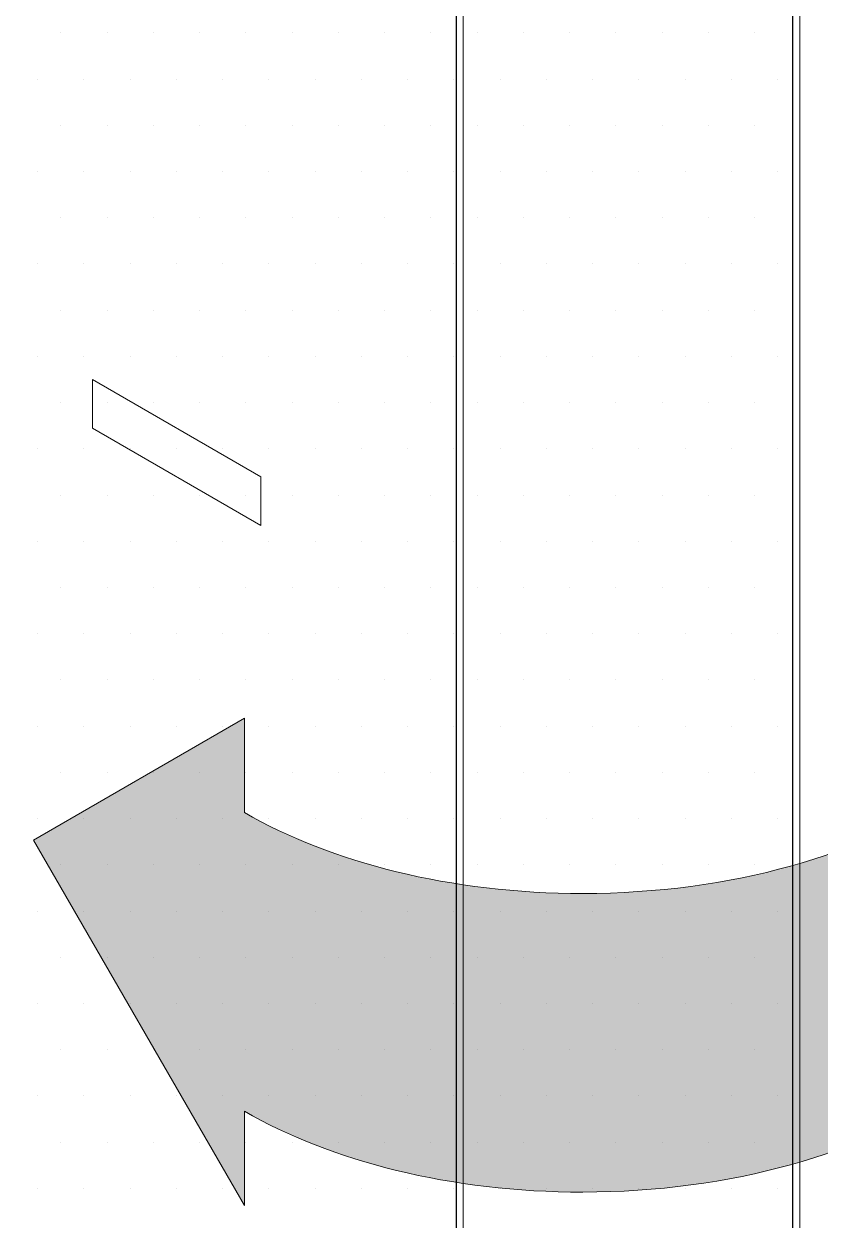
# Model space of a CAD drawing. Header units: inches. Extents: x -20.7 to 76.3, y -55.2 to 19.1.
# Drawn here: x -12.8754 to -12.5525, y -2.6036 to -2.1182 of the extents above; entities that cross this region are included whole.
import ezdxf

# ---------------------------------------------------------------- set-up
doc = ezdxf.new("R2010")
doc.units = ezdxf.units.IN
doc.header["$MEASUREMENT"] = 0
for name, color, linetype, lineweight in [('.ATI-HATCH', 7, 'Continuous', 0), ('G-ANNO-TTLB', 7, 'Continuous', 0), ('LOGOS', 7, 'Continuous', 0), ('TYVEK', 7, 'Continuous', 0)]:
    doc.layers.add(name, color=color, linetype=linetype, lineweight=lineweight)

# ---------------------------------------------------------------- blocks, each defined once
blk = doc.blocks.new('Block_570')
at = {"layer": 'LOGOS', "true_color": 0x231f20, "transparency": 33554687}
h = blk.add_hatch(color=250, dxfattribs=at)
h.dxf.hatch_style = 2
edge = h.paths.add_edge_path()
edge.add_spline(control_points=[(-12.78595, -2.5594), (-12.75083, -2.57969), (-12.70233, -2.59223), (-12.64875, -2.59223), (-12.58837, -2.59223), (-12.53444, -2.57629), (-12.49882, -2.55133), (-12.49882, -2.55133), (-12.49882, -2.43015), (-12.49882, -2.43015), (-12.53444, -2.45511), (-12.58837, -2.47106), (-12.64875, -2.47106), (-12.70233, -2.47106), (-12.75083, -2.45851), (-12.78595, -2.43823), (-12.78595, -2.43823), (-12.78595, -2.39998), (-12.78595, -2.39998), (-12.78595, -2.39998), (-12.87155, -2.44938), (-12.87155, -2.44938), (-12.87155, -2.44938), (-12.78595, -2.59767), (-12.78595, -2.59767), (-12.78595, -2.59767), (-12.78595, -2.5594), (-12.78595, -2.5594)], knot_values=[0, 0, 0, 0, 1, 1, 1, 2, 2, 2, 3, 3, 3, 4, 4, 4, 5, 5, 5, 6, 6, 6, 7, 7, 7, 8, 8, 8, 9, 9, 9, 9], degree=3, periodic=0)
at = {"layer": 'LOGOS', "color": 250, "lineweight": 18, "true_color": 0x231f20}
blk.add_lwpolyline([(-12.84763, -2.26257), (-12.77933, -2.30199), (-12.77935, -2.32172), (-12.84763, -2.28224)], close=True, dxfattribs=at)
at = {"layer": 'LOGOS'}
blk.add_open_spline([(-12.78595, -2.5594), (-12.75083, -2.57969), (-12.70233, -2.59223), (-12.64875, -2.59223), (-12.58837, -2.59223), (-12.53444, -2.57629), (-12.49882, -2.55133), (-12.49882, -2.55133), (-12.49882, -2.43015), (-12.49882, -2.43015), (-12.53444, -2.45511), (-12.58837, -2.47106), (-12.64875, -2.47106), (-12.70233, -2.47106), (-12.75083, -2.45851), (-12.78595, -2.43823), (-12.78595, -2.43823), (-12.78595, -2.39998), (-12.78595, -2.39998), (-12.78595, -2.39998), (-12.87155, -2.44938), (-12.87155, -2.44938), (-12.87155, -2.44938), (-12.78595, -2.59767), (-12.78595, -2.59767), (-12.78595, -2.59767), (-12.78595, -2.5594), (-12.78595, -2.5594)], degree=3, knots=[0, 0, 0, 0, 1, 1, 1, 2, 2, 2, 3, 3, 3, 4, 4, 4, 5, 5, 5, 6, 6, 6, 7, 7, 7, 8, 8, 8, 9, 9, 9, 9], dxfattribs=at)
blk = doc.blocks.new('Block_674')
at = {"layer": '.ATI-HATCH'}
for points in [[(-12.69719, -1.46066), (-12.69719, -1.46066), (-12.94467, -1.31068), (-12.94467, -1.31068), (-12.94467, -1.31068), (-12.94467, -3.61797), (-12.94467, -3.61797), (-12.94467, -3.61797), (-12.69719, -3.76796), (-12.69719, -3.76796), (-12.69719, -3.76796), (-12.69719, -1.46066), (-12.69719, -1.46066)], [(-12.69719, -3.76796), (-12.69719, -3.76796), (-12.56069, -3.68994), (-12.56069, -3.68994), (-12.56069, -3.68994), (-12.56069, -1.54339), (-12.56069, -1.54339), (-12.56069, -1.54339), (-12.69719, -1.46066), (-12.69719, -1.46066), (-12.69719, -1.46066), (-12.69719, -3.76796), (-12.69719, -3.76796)]]:
    blk.add_open_spline(points, degree=3, knots=[0, 0, 0, 0, 1, 1, 1, 2, 2, 2, 3, 3, 3, 4, 4, 4, 4], dxfattribs=at)
at = {"layer": '.ATI-HATCH', "color": 8, "lineweight": 0, "true_color": 0x808080}
for points in [[(-12.86043, -2.12185), (-12.86043, -2.12185), (-12.86043, -2.12185), (-12.86043, -2.12185)], [(-12.84167, -2.12185), (-12.84167, -2.12185), (-12.84167, -2.12185), (-12.84167, -2.12185)], [(-12.82292, -2.12185), (-12.82292, -2.12185), (-12.82292, -2.12185), (-12.82292, -2.12185)], [(-12.80416, -2.12185), (-12.80416, -2.12185), (-12.80416, -2.12185), (-12.80416, -2.12185)], [(-12.78541, -2.12185), (-12.78541, -2.12185), (-12.78541, -2.12185), (-12.78541, -2.12185)], [(-12.76665, -2.12185), (-12.76665, -2.12185), (-12.76665, -2.12185), (-12.76665, -2.12185)], [(-12.74789, -2.12185), (-12.74789, -2.12185), (-12.74789, -2.12185), (-12.74789, -2.12185)], [(-12.72914, -2.12185), (-12.72914, -2.12185), (-12.72914, -2.12185), (-12.72914, -2.12185)], [(-12.71038, -2.12185), (-12.71038, -2.12185), (-12.71038, -2.12185), (-12.71038, -2.12185)], [(-12.69163, -2.12185), (-12.69163, -2.12185), (-12.69163, -2.12185), (-12.69163, -2.12185)], [(-12.67287, -2.12185), (-12.67287, -2.12185), (-12.67287, -2.12185), (-12.67287, -2.12185)], [(-12.65412, -2.12185), (-12.65412, -2.12185), (-12.65412, -2.12185), (-12.65412, -2.12185)], [(-12.63536, -2.12185), (-12.63536, -2.12185), (-12.63536, -2.12185), (-12.63536, -2.12185)], [(-12.6166, -2.12185), (-12.6166, -2.12185), (-12.6166, -2.12185), (-12.6166, -2.12185)], [(-12.59785, -2.12185), (-12.59785, -2.12185), (-12.59785, -2.12185), (-12.59785, -2.12185)], [(-12.57909, -2.12185), (-12.57909, -2.12185), (-12.57909, -2.12185), (-12.57909, -2.12185)], [(-12.86981, -2.14061), (-12.86981, -2.14061), (-12.86981, -2.14061), (-12.86981, -2.14061)], [(-12.85105, -2.14061), (-12.85105, -2.14061), (-12.85105, -2.14061), (-12.85105, -2.14061)], [(-12.83229, -2.14061), (-12.83229, -2.14061), (-12.83229, -2.14061), (-12.83229, -2.14061)], [(-12.81354, -2.14061), (-12.81354, -2.14061), (-12.81354, -2.14061), (-12.81354, -2.14061)], [(-12.79478, -2.14061), (-12.79478, -2.14061), (-12.79478, -2.14061), (-12.79478, -2.14061)], [(-12.77603, -2.14061), (-12.77603, -2.14061), (-12.77603, -2.14061), (-12.77603, -2.14061)], [(-12.75727, -2.14061), (-12.75727, -2.14061), (-12.75727, -2.14061), (-12.75727, -2.14061)], [(-12.73852, -2.14061), (-12.73852, -2.14061), (-12.73852, -2.14061), (-12.73852, -2.14061)], [(-12.71976, -2.14061), (-12.71976, -2.14061), (-12.71976, -2.14061), (-12.71976, -2.14061)], [(-12.70101, -2.14061), (-12.70101, -2.14061), (-12.70101, -2.14061), (-12.70101, -2.14061)], [(-12.68225, -2.14061), (-12.68225, -2.14061), (-12.68225, -2.14061), (-12.68225, -2.14061)], [(-12.66349, -2.14061), (-12.66349, -2.14061), (-12.66349, -2.14061), (-12.66349, -2.14061)], [(-12.64474, -2.14061), (-12.64474, -2.14061), (-12.64474, -2.14061), (-12.64474, -2.14061)], [(-12.62598, -2.14061), (-12.62598, -2.14061), (-12.62598, -2.14061), (-12.62598, -2.14061)], [(-12.60723, -2.14061), (-12.60723, -2.14061), (-12.60723, -2.14061), (-12.60723, -2.14061)], [(-12.58847, -2.14061), (-12.58847, -2.14061), (-12.58847, -2.14061), (-12.58847, -2.14061)], [(-12.56972, -2.14061), (-12.56972, -2.14061), (-12.56972, -2.14061), (-12.56972, -2.14061)], [(-12.86043, -2.15936), (-12.86043, -2.15936), (-12.86043, -2.15936), (-12.86043, -2.15936)], [(-12.84167, -2.15936), (-12.84167, -2.15936), (-12.84167, -2.15936), (-12.84167, -2.15936)], [(-12.82292, -2.15936), (-12.82292, -2.15936), (-12.82292, -2.15936), (-12.82292, -2.15936)], [(-12.80416, -2.15936), (-12.80416, -2.15936), (-12.80416, -2.15936), (-12.80416, -2.15936)], [(-12.78541, -2.15936), (-12.78541, -2.15936), (-12.78541, -2.15936), (-12.78541, -2.15936)], [(-12.76665, -2.15936), (-12.76665, -2.15936), (-12.76665, -2.15936), (-12.76665, -2.15936)], [(-12.74789, -2.15936), (-12.74789, -2.15936), (-12.74789, -2.15936), (-12.74789, -2.15936)], [(-12.72914, -2.15936), (-12.72914, -2.15936), (-12.72914, -2.15936), (-12.72914, -2.15936)], [(-12.71038, -2.15936), (-12.71038, -2.15936), (-12.71038, -2.15936), (-12.71038, -2.15936)], [(-12.69163, -2.15936), (-12.69163, -2.15936), (-12.69163, -2.15936), (-12.69163, -2.15936)], [(-12.67287, -2.15936), (-12.67287, -2.15936), (-12.67287, -2.15936), (-12.67287, -2.15936)], [(-12.65412, -2.15936), (-12.65412, -2.15936), (-12.65412, -2.15936), (-12.65412, -2.15936)], [(-12.63536, -2.15936), (-12.63536, -2.15936), (-12.63536, -2.15936), (-12.63536, -2.15936)], [(-12.6166, -2.15936), (-12.6166, -2.15936), (-12.6166, -2.15936), (-12.6166, -2.15936)], [(-12.59785, -2.15936), (-12.59785, -2.15936), (-12.59785, -2.15936), (-12.59785, -2.15936)], [(-12.57909, -2.15936), (-12.57909, -2.15936), (-12.57909, -2.15936), (-12.57909, -2.15936)], [(-12.86981, -2.17812), (-12.86981, -2.17812), (-12.86981, -2.17812), (-12.86981, -2.17812)], [(-12.85105, -2.17812), (-12.85105, -2.17812), (-12.85105, -2.17812), (-12.85105, -2.17812)], [(-12.83229, -2.17812), (-12.83229, -2.17812), (-12.83229, -2.17812), (-12.83229, -2.17812)], [(-12.81354, -2.17812), (-12.81354, -2.17812), (-12.81354, -2.17812), (-12.81354, -2.17812)], [(-12.79478, -2.17812), (-12.79478, -2.17812), (-12.79478, -2.17812), (-12.79478, -2.17812)], [(-12.77603, -2.17812), (-12.77603, -2.17812), (-12.77603, -2.17812), (-12.77603, -2.17812)], [(-12.75727, -2.17812), (-12.75727, -2.17812), (-12.75727, -2.17812), (-12.75727, -2.17812)], [(-12.73852, -2.17812), (-12.73852, -2.17812), (-12.73852, -2.17812), (-12.73852, -2.17812)], [(-12.71976, -2.17812), (-12.71976, -2.17812), (-12.71976, -2.17812), (-12.71976, -2.17812)], [(-12.70101, -2.17812), (-12.70101, -2.17812), (-12.70101, -2.17812), (-12.70101, -2.17812)], [(-12.68225, -2.17812), (-12.68225, -2.17812), (-12.68225, -2.17812), (-12.68225, -2.17812)], [(-12.66349, -2.17812), (-12.66349, -2.17812), (-12.66349, -2.17812), (-12.66349, -2.17812)], [(-12.64474, -2.17812), (-12.64474, -2.17812), (-12.64474, -2.17812), (-12.64474, -2.17812)], [(-12.62598, -2.17812), (-12.62598, -2.17812), (-12.62598, -2.17812), (-12.62598, -2.17812)], [(-12.60723, -2.17812), (-12.60723, -2.17812), (-12.60723, -2.17812), (-12.60723, -2.17812)], [(-12.58847, -2.17812), (-12.58847, -2.17812), (-12.58847, -2.17812), (-12.58847, -2.17812)], [(-12.56972, -2.17812), (-12.56972, -2.17812), (-12.56972, -2.17812), (-12.56972, -2.17812)], [(-12.86043, -2.19687), (-12.86043, -2.19687), (-12.86043, -2.19687), (-12.86043, -2.19687)], [(-12.84167, -2.19687), (-12.84167, -2.19687), (-12.84167, -2.19687), (-12.84167, -2.19687)], [(-12.82292, -2.19687), (-12.82292, -2.19687), (-12.82292, -2.19687), (-12.82292, -2.19687)], [(-12.80416, -2.19687), (-12.80416, -2.19687), (-12.80416, -2.19687), (-12.80416, -2.19687)], [(-12.78541, -2.19687), (-12.78541, -2.19687), (-12.78541, -2.19687), (-12.78541, -2.19687)], [(-12.76665, -2.19687), (-12.76665, -2.19687), (-12.76665, -2.19687), (-12.76665, -2.19687)], [(-12.74789, -2.19687), (-12.74789, -2.19687), (-12.74789, -2.19687), (-12.74789, -2.19687)], [(-12.72914, -2.19687), (-12.72914, -2.19687), (-12.72914, -2.19687), (-12.72914, -2.19687)], [(-12.71038, -2.19687), (-12.71038, -2.19687), (-12.71038, -2.19687), (-12.71038, -2.19687)], [(-12.69163, -2.19687), (-12.69163, -2.19687), (-12.69163, -2.19687), (-12.69163, -2.19687)], [(-12.67287, -2.19687), (-12.67287, -2.19687), (-12.67287, -2.19687), (-12.67287, -2.19687)], [(-12.65412, -2.19687), (-12.65412, -2.19687), (-12.65412, -2.19687), (-12.65412, -2.19687)], [(-12.63536, -2.19687), (-12.63536, -2.19687), (-12.63536, -2.19687), (-12.63536, -2.19687)], [(-12.6166, -2.19687), (-12.6166, -2.19687), (-12.6166, -2.19687), (-12.6166, -2.19687)], [(-12.59785, -2.19687), (-12.59785, -2.19687), (-12.59785, -2.19687), (-12.59785, -2.19687)], [(-12.57909, -2.19687), (-12.57909, -2.19687), (-12.57909, -2.19687), (-12.57909, -2.19687)], [(-12.86981, -2.21563), (-12.86981, -2.21563), (-12.86981, -2.21563), (-12.86981, -2.21563)], [(-12.85105, -2.21563), (-12.85105, -2.21563), (-12.85105, -2.21563), (-12.85105, -2.21563)], [(-12.83229, -2.21563), (-12.83229, -2.21563), (-12.83229, -2.21563), (-12.83229, -2.21563)], [(-12.81354, -2.21563), (-12.81354, -2.21563), (-12.81354, -2.21563), (-12.81354, -2.21563)], [(-12.79478, -2.21563), (-12.79478, -2.21563), (-12.79478, -2.21563), (-12.79478, -2.21563)], [(-12.77603, -2.21563), (-12.77603, -2.21563), (-12.77603, -2.21563), (-12.77603, -2.21563)], [(-12.75727, -2.21563), (-12.75727, -2.21563), (-12.75727, -2.21563), (-12.75727, -2.21563)], [(-12.73852, -2.21563), (-12.73852, -2.21563), (-12.73852, -2.21563), (-12.73852, -2.21563)], [(-12.71976, -2.21563), (-12.71976, -2.21563), (-12.71976, -2.21563), (-12.71976, -2.21563)], [(-12.70101, -2.21563), (-12.70101, -2.21563), (-12.70101, -2.21563), (-12.70101, -2.21563)], [(-12.68225, -2.21563), (-12.68225, -2.21563), (-12.68225, -2.21563), (-12.68225, -2.21563)], [(-12.66349, -2.21563), (-12.66349, -2.21563), (-12.66349, -2.21563), (-12.66349, -2.21563)], [(-12.64474, -2.21563), (-12.64474, -2.21563), (-12.64474, -2.21563), (-12.64474, -2.21563)], [(-12.62598, -2.21563), (-12.62598, -2.21563), (-12.62598, -2.21563), (-12.62598, -2.21563)], [(-12.60723, -2.21563), (-12.60723, -2.21563), (-12.60723, -2.21563), (-12.60723, -2.21563)], [(-12.58847, -2.21563), (-12.58847, -2.21563), (-12.58847, -2.21563), (-12.58847, -2.21563)], [(-12.56972, -2.21563), (-12.56972, -2.21563), (-12.56972, -2.21563), (-12.56972, -2.21563)], [(-12.86043, -2.23438), (-12.86043, -2.23438), (-12.86043, -2.23438), (-12.86043, -2.23438)], [(-12.84167, -2.23438), (-12.84167, -2.23438), (-12.84167, -2.23438), (-12.84167, -2.23438)], [(-12.82292, -2.23438), (-12.82292, -2.23438), (-12.82292, -2.23438), (-12.82292, -2.23438)], [(-12.80416, -2.23438), (-12.80416, -2.23438), (-12.80416, -2.23438), (-12.80416, -2.23438)], [(-12.78541, -2.23438), (-12.78541, -2.23438), (-12.78541, -2.23438), (-12.78541, -2.23438)], [(-12.76665, -2.23438), (-12.76665, -2.23438), (-12.76665, -2.23438), (-12.76665, -2.23438)], [(-12.74789, -2.23438), (-12.74789, -2.23438), (-12.74789, -2.23438), (-12.74789, -2.23438)], [(-12.72914, -2.23438), (-12.72914, -2.23438), (-12.72914, -2.23438), (-12.72914, -2.23438)], [(-12.71038, -2.23438), (-12.71038, -2.23438), (-12.71038, -2.23438), (-12.71038, -2.23438)], [(-12.69163, -2.23438), (-12.69163, -2.23438), (-12.69163, -2.23438), (-12.69163, -2.23438)], [(-12.67287, -2.23438), (-12.67287, -2.23438), (-12.67287, -2.23438), (-12.67287, -2.23438)], [(-12.65412, -2.23438), (-12.65412, -2.23438), (-12.65412, -2.23438), (-12.65412, -2.23438)], [(-12.63536, -2.23438), (-12.63536, -2.23438), (-12.63536, -2.23438), (-12.63536, -2.23438)], [(-12.6166, -2.23438), (-12.6166, -2.23438), (-12.6166, -2.23438), (-12.6166, -2.23438)], [(-12.59785, -2.23438), (-12.59785, -2.23438), (-12.59785, -2.23438), (-12.59785, -2.23438)], [(-12.57909, -2.23438), (-12.57909, -2.23438), (-12.57909, -2.23438), (-12.57909, -2.23438)], [(-12.86981, -2.25314), (-12.86981, -2.25314), (-12.86981, -2.25314), (-12.86981, -2.25314)], [(-12.85105, -2.25314), (-12.85105, -2.25314), (-12.85105, -2.25314), (-12.85105, -2.25314)], [(-12.83229, -2.25314), (-12.83229, -2.25314), (-12.83229, -2.25314), (-12.83229, -2.25314)], [(-12.81354, -2.25314), (-12.81354, -2.25314), (-12.81354, -2.25314), (-12.81354, -2.25314)], [(-12.79478, -2.25314), (-12.79478, -2.25314), (-12.79478, -2.25314), (-12.79478, -2.25314)], [(-12.77603, -2.25314), (-12.77603, -2.25314), (-12.77603, -2.25314), (-12.77603, -2.25314)], [(-12.75727, -2.25314), (-12.75727, -2.25314), (-12.75727, -2.25314), (-12.75727, -2.25314)], [(-12.73852, -2.25314), (-12.73852, -2.25314), (-12.73852, -2.25314), (-12.73852, -2.25314)], [(-12.71976, -2.25314), (-12.71976, -2.25314), (-12.71976, -2.25314), (-12.71976, -2.25314)], [(-12.70101, -2.25314), (-12.70101, -2.25314), (-12.70101, -2.25314), (-12.70101, -2.25314)], [(-12.68225, -2.25314), (-12.68225, -2.25314), (-12.68225, -2.25314), (-12.68225, -2.25314)], [(-12.66349, -2.25314), (-12.66349, -2.25314), (-12.66349, -2.25314), (-12.66349, -2.25314)], [(-12.64474, -2.25314), (-12.64474, -2.25314), (-12.64474, -2.25314), (-12.64474, -2.25314)], [(-12.62598, -2.25314), (-12.62598, -2.25314), (-12.62598, -2.25314), (-12.62598, -2.25314)], [(-12.60723, -2.25314), (-12.60723, -2.25314), (-12.60723, -2.25314), (-12.60723, -2.25314)], [(-12.58847, -2.25314), (-12.58847, -2.25314), (-12.58847, -2.25314), (-12.58847, -2.25314)], [(-12.56972, -2.25314), (-12.56972, -2.25314), (-12.56972, -2.25314), (-12.56972, -2.25314)], [(-12.86043, -2.2719), (-12.86043, -2.2719), (-12.86043, -2.2719), (-12.86043, -2.2719)], [(-12.84167, -2.2719), (-12.84167, -2.2719), (-12.84167, -2.2719), (-12.84167, -2.2719)], [(-12.82292, -2.2719), (-12.82292, -2.2719), (-12.82292, -2.2719), (-12.82292, -2.2719)], [(-12.80416, -2.2719), (-12.80416, -2.2719), (-12.80416, -2.2719), (-12.80416, -2.2719)], [(-12.78541, -2.2719), (-12.78541, -2.2719), (-12.78541, -2.2719), (-12.78541, -2.2719)], [(-12.76665, -2.2719), (-12.76665, -2.2719), (-12.76665, -2.2719), (-12.76665, -2.2719)], [(-12.74789, -2.2719), (-12.74789, -2.2719), (-12.74789, -2.2719), (-12.74789, -2.2719)], [(-12.72914, -2.2719), (-12.72914, -2.2719), (-12.72914, -2.2719), (-12.72914, -2.2719)], [(-12.71038, -2.2719), (-12.71038, -2.2719), (-12.71038, -2.2719), (-12.71038, -2.2719)], [(-12.69163, -2.2719), (-12.69163, -2.2719), (-12.69163, -2.2719), (-12.69163, -2.2719)], [(-12.67287, -2.2719), (-12.67287, -2.2719), (-12.67287, -2.2719), (-12.67287, -2.2719)], [(-12.65412, -2.2719), (-12.65412, -2.2719), (-12.65412, -2.2719), (-12.65412, -2.2719)], [(-12.63536, -2.2719), (-12.63536, -2.2719), (-12.63536, -2.2719), (-12.63536, -2.2719)], [(-12.6166, -2.2719), (-12.6166, -2.2719), (-12.6166, -2.2719), (-12.6166, -2.2719)], [(-12.59785, -2.2719), (-12.59785, -2.2719), (-12.59785, -2.2719), (-12.59785, -2.2719)], [(-12.57909, -2.2719), (-12.57909, -2.2719), (-12.57909, -2.2719), (-12.57909, -2.2719)], [(-12.86981, -2.29065), (-12.86981, -2.29065), (-12.86981, -2.29065), (-12.86981, -2.29065)], [(-12.85105, -2.29065), (-12.85105, -2.29065), (-12.85105, -2.29065), (-12.85105, -2.29065)], [(-12.83229, -2.29065), (-12.83229, -2.29065), (-12.83229, -2.29065), (-12.83229, -2.29065)], [(-12.81354, -2.29065), (-12.81354, -2.29065), (-12.81354, -2.29065), (-12.81354, -2.29065)], [(-12.79478, -2.29065), (-12.79478, -2.29065), (-12.79478, -2.29065), (-12.79478, -2.29065)], [(-12.77603, -2.29065), (-12.77603, -2.29065), (-12.77603, -2.29065), (-12.77603, -2.29065)], [(-12.75727, -2.29065), (-12.75727, -2.29065), (-12.75727, -2.29065), (-12.75727, -2.29065)], [(-12.73852, -2.29065), (-12.73852, -2.29065), (-12.73852, -2.29065), (-12.73852, -2.29065)], [(-12.71976, -2.29065), (-12.71976, -2.29065), (-12.71976, -2.29065), (-12.71976, -2.29065)], [(-12.70101, -2.29065), (-12.70101, -2.29065), (-12.70101, -2.29065), (-12.70101, -2.29065)], [(-12.68225, -2.29065), (-12.68225, -2.29065), (-12.68225, -2.29065), (-12.68225, -2.29065)], [(-12.66349, -2.29065), (-12.66349, -2.29065), (-12.66349, -2.29065), (-12.66349, -2.29065)], [(-12.64474, -2.29065), (-12.64474, -2.29065), (-12.64474, -2.29065), (-12.64474, -2.29065)], [(-12.62598, -2.29065), (-12.62598, -2.29065), (-12.62598, -2.29065), (-12.62598, -2.29065)], [(-12.60723, -2.29065), (-12.60723, -2.29065), (-12.60723, -2.29065), (-12.60723, -2.29065)], [(-12.58847, -2.29065), (-12.58847, -2.29065), (-12.58847, -2.29065), (-12.58847, -2.29065)], [(-12.56972, -2.29065), (-12.56972, -2.29065), (-12.56972, -2.29065), (-12.56972, -2.29065)], [(-12.86043, -2.30941), (-12.86043, -2.30941), (-12.86043, -2.30941), (-12.86043, -2.30941)], [(-12.84167, -2.30941), (-12.84167, -2.30941), (-12.84167, -2.30941), (-12.84167, -2.30941)], [(-12.82292, -2.30941), (-12.82292, -2.30941), (-12.82292, -2.30941), (-12.82292, -2.30941)], [(-12.80416, -2.30941), (-12.80416, -2.30941), (-12.80416, -2.30941), (-12.80416, -2.30941)], [(-12.78541, -2.30941), (-12.78541, -2.30941), (-12.78541, -2.30941), (-12.78541, -2.30941)], [(-12.76665, -2.30941), (-12.76665, -2.30941), (-12.76665, -2.30941), (-12.76665, -2.30941)], [(-12.74789, -2.30941), (-12.74789, -2.30941), (-12.74789, -2.30941), (-12.74789, -2.30941)], [(-12.72914, -2.30941), (-12.72914, -2.30941), (-12.72914, -2.30941), (-12.72914, -2.30941)], [(-12.71038, -2.30941), (-12.71038, -2.30941), (-12.71038, -2.30941), (-12.71038, -2.30941)], [(-12.69163, -2.30941), (-12.69163, -2.30941), (-12.69163, -2.30941), (-12.69163, -2.30941)], [(-12.67287, -2.30941), (-12.67287, -2.30941), (-12.67287, -2.30941), (-12.67287, -2.30941)], [(-12.65412, -2.30941), (-12.65412, -2.30941), (-12.65412, -2.30941), (-12.65412, -2.30941)], [(-12.63536, -2.30941), (-12.63536, -2.30941), (-12.63536, -2.30941), (-12.63536, -2.30941)], [(-12.6166, -2.30941), (-12.6166, -2.30941), (-12.6166, -2.30941), (-12.6166, -2.30941)], [(-12.59785, -2.30941), (-12.59785, -2.30941), (-12.59785, -2.30941), (-12.59785, -2.30941)], [(-12.57909, -2.30941), (-12.57909, -2.30941), (-12.57909, -2.30941), (-12.57909, -2.30941)], [(-12.86981, -2.32816), (-12.86981, -2.32816), (-12.86981, -2.32816), (-12.86981, -2.32816)], [(-12.85105, -2.32816), (-12.85105, -2.32816), (-12.85105, -2.32816), (-12.85105, -2.32816)], [(-12.83229, -2.32816), (-12.83229, -2.32816), (-12.83229, -2.32816), (-12.83229, -2.32816)], [(-12.81354, -2.32816), (-12.81354, -2.32816), (-12.81354, -2.32816), (-12.81354, -2.32816)], [(-12.79478, -2.32816), (-12.79478, -2.32816), (-12.79478, -2.32816), (-12.79478, -2.32816)], [(-12.77603, -2.32816), (-12.77603, -2.32816), (-12.77603, -2.32816), (-12.77603, -2.32816)], [(-12.75727, -2.32816), (-12.75727, -2.32816), (-12.75727, -2.32816), (-12.75727, -2.32816)], [(-12.73852, -2.32816), (-12.73852, -2.32816), (-12.73852, -2.32816), (-12.73852, -2.32816)], [(-12.71976, -2.32816), (-12.71976, -2.32816), (-12.71976, -2.32816), (-12.71976, -2.32816)], [(-12.70101, -2.32816), (-12.70101, -2.32816), (-12.70101, -2.32816), (-12.70101, -2.32816)], [(-12.68225, -2.32816), (-12.68225, -2.32816), (-12.68225, -2.32816), (-12.68225, -2.32816)], [(-12.66349, -2.32816), (-12.66349, -2.32816), (-12.66349, -2.32816), (-12.66349, -2.32816)], [(-12.64474, -2.32816), (-12.64474, -2.32816), (-12.64474, -2.32816), (-12.64474, -2.32816)], [(-12.62598, -2.32816), (-12.62598, -2.32816), (-12.62598, -2.32816), (-12.62598, -2.32816)], [(-12.60723, -2.32816), (-12.60723, -2.32816), (-12.60723, -2.32816), (-12.60723, -2.32816)], [(-12.58847, -2.32816), (-12.58847, -2.32816), (-12.58847, -2.32816), (-12.58847, -2.32816)], [(-12.56972, -2.32816), (-12.56972, -2.32816), (-12.56972, -2.32816), (-12.56972, -2.32816)], [(-12.86043, -2.34692), (-12.86043, -2.34692), (-12.86043, -2.34692), (-12.86043, -2.34692)], [(-12.84167, -2.34692), (-12.84167, -2.34692), (-12.84167, -2.34692), (-12.84167, -2.34692)], [(-12.82292, -2.34692), (-12.82292, -2.34692), (-12.82292, -2.34692), (-12.82292, -2.34692)], [(-12.80416, -2.34692), (-12.80416, -2.34692), (-12.80416, -2.34692), (-12.80416, -2.34692)], [(-12.78541, -2.34692), (-12.78541, -2.34692), (-12.78541, -2.34692), (-12.78541, -2.34692)], [(-12.76665, -2.34692), (-12.76665, -2.34692), (-12.76665, -2.34692), (-12.76665, -2.34692)], [(-12.74789, -2.34692), (-12.74789, -2.34692), (-12.74789, -2.34692), (-12.74789, -2.34692)], [(-12.72914, -2.34692), (-12.72914, -2.34692), (-12.72914, -2.34692), (-12.72914, -2.34692)], [(-12.71038, -2.34692), (-12.71038, -2.34692), (-12.71038, -2.34692), (-12.71038, -2.34692)], [(-12.69163, -2.34692), (-12.69163, -2.34692), (-12.69163, -2.34692), (-12.69163, -2.34692)], [(-12.67287, -2.34692), (-12.67287, -2.34692), (-12.67287, -2.34692), (-12.67287, -2.34692)], [(-12.65412, -2.34692), (-12.65412, -2.34692), (-12.65412, -2.34692), (-12.65412, -2.34692)], [(-12.63536, -2.34692), (-12.63536, -2.34692), (-12.63536, -2.34692), (-12.63536, -2.34692)], [(-12.6166, -2.34692), (-12.6166, -2.34692), (-12.6166, -2.34692), (-12.6166, -2.34692)], [(-12.59785, -2.34692), (-12.59785, -2.34692), (-12.59785, -2.34692), (-12.59785, -2.34692)], [(-12.57909, -2.34692), (-12.57909, -2.34692), (-12.57909, -2.34692), (-12.57909, -2.34692)], [(-12.86981, -2.36567), (-12.86981, -2.36567), (-12.86981, -2.36567), (-12.86981, -2.36567)], [(-12.85105, -2.36567), (-12.85105, -2.36567), (-12.85105, -2.36567), (-12.85105, -2.36567)], [(-12.83229, -2.36567), (-12.83229, -2.36567), (-12.83229, -2.36567), (-12.83229, -2.36567)], [(-12.81354, -2.36567), (-12.81354, -2.36567), (-12.81354, -2.36567), (-12.81354, -2.36567)], [(-12.79478, -2.36567), (-12.79478, -2.36567), (-12.79478, -2.36567), (-12.79478, -2.36567)], [(-12.77603, -2.36567), (-12.77603, -2.36567), (-12.77603, -2.36567), (-12.77603, -2.36567)], [(-12.75727, -2.36567), (-12.75727, -2.36567), (-12.75727, -2.36567), (-12.75727, -2.36567)], [(-12.73852, -2.36567), (-12.73852, -2.36567), (-12.73852, -2.36567), (-12.73852, -2.36567)], [(-12.71976, -2.36567), (-12.71976, -2.36567), (-12.71976, -2.36567), (-12.71976, -2.36567)], [(-12.70101, -2.36567), (-12.70101, -2.36567), (-12.70101, -2.36567), (-12.70101, -2.36567)], [(-12.68225, -2.36567), (-12.68225, -2.36567), (-12.68225, -2.36567), (-12.68225, -2.36567)], [(-12.66349, -2.36567), (-12.66349, -2.36567), (-12.66349, -2.36567), (-12.66349, -2.36567)], [(-12.64474, -2.36567), (-12.64474, -2.36567), (-12.64474, -2.36567), (-12.64474, -2.36567)], [(-12.62598, -2.36567), (-12.62598, -2.36567), (-12.62598, -2.36567), (-12.62598, -2.36567)], [(-12.60723, -2.36567), (-12.60723, -2.36567), (-12.60723, -2.36567), (-12.60723, -2.36567)], [(-12.58847, -2.36567), (-12.58847, -2.36567), (-12.58847, -2.36567), (-12.58847, -2.36567)], [(-12.56972, -2.36567), (-12.56972, -2.36567), (-12.56972, -2.36567), (-12.56972, -2.36567)], [(-12.86043, -2.38443), (-12.86043, -2.38443), (-12.86043, -2.38443), (-12.86043, -2.38443)], [(-12.84167, -2.38443), (-12.84167, -2.38443), (-12.84167, -2.38443), (-12.84167, -2.38443)], [(-12.82292, -2.38443), (-12.82292, -2.38443), (-12.82292, -2.38443), (-12.82292, -2.38443)], [(-12.80416, -2.38443), (-12.80416, -2.38443), (-12.80416, -2.38443), (-12.80416, -2.38443)], [(-12.78541, -2.38443), (-12.78541, -2.38443), (-12.78541, -2.38443), (-12.78541, -2.38443)], [(-12.76665, -2.38443), (-12.76665, -2.38443), (-12.76665, -2.38443), (-12.76665, -2.38443)], [(-12.74789, -2.38443), (-12.74789, -2.38443), (-12.74789, -2.38443), (-12.74789, -2.38443)], [(-12.72914, -2.38443), (-12.72914, -2.38443), (-12.72914, -2.38443), (-12.72914, -2.38443)], [(-12.71038, -2.38443), (-12.71038, -2.38443), (-12.71038, -2.38443), (-12.71038, -2.38443)], [(-12.69163, -2.38443), (-12.69163, -2.38443), (-12.69163, -2.38443), (-12.69163, -2.38443)], [(-12.67287, -2.38443), (-12.67287, -2.38443), (-12.67287, -2.38443), (-12.67287, -2.38443)], [(-12.65412, -2.38443), (-12.65412, -2.38443), (-12.65412, -2.38443), (-12.65412, -2.38443)], [(-12.63536, -2.38443), (-12.63536, -2.38443), (-12.63536, -2.38443), (-12.63536, -2.38443)], [(-12.6166, -2.38443), (-12.6166, -2.38443), (-12.6166, -2.38443), (-12.6166, -2.38443)], [(-12.59785, -2.38443), (-12.59785, -2.38443), (-12.59785, -2.38443), (-12.59785, -2.38443)], [(-12.57909, -2.38443), (-12.57909, -2.38443), (-12.57909, -2.38443), (-12.57909, -2.38443)], [(-12.86981, -2.40319), (-12.86981, -2.40319), (-12.86981, -2.40319), (-12.86981, -2.40319)], [(-12.85105, -2.40319), (-12.85105, -2.40319), (-12.85105, -2.40319), (-12.85105, -2.40319)], [(-12.83229, -2.40319), (-12.83229, -2.40319), (-12.83229, -2.40319), (-12.83229, -2.40319)], [(-12.81354, -2.40319), (-12.81354, -2.40319), (-12.81354, -2.40319), (-12.81354, -2.40319)], [(-12.79478, -2.40319), (-12.79478, -2.40319), (-12.79478, -2.40319), (-12.79478, -2.40319)], [(-12.77603, -2.40319), (-12.77603, -2.40319), (-12.77603, -2.40319), (-12.77603, -2.40319)], [(-12.75727, -2.40319), (-12.75727, -2.40319), (-12.75727, -2.40319), (-12.75727, -2.40319)], [(-12.73852, -2.40319), (-12.73852, -2.40319), (-12.73852, -2.40319), (-12.73852, -2.40319)], [(-12.71976, -2.40319), (-12.71976, -2.40319), (-12.71976, -2.40319), (-12.71976, -2.40319)], [(-12.70101, -2.40319), (-12.70101, -2.40319), (-12.70101, -2.40319), (-12.70101, -2.40319)], [(-12.68225, -2.40319), (-12.68225, -2.40319), (-12.68225, -2.40319), (-12.68225, -2.40319)], [(-12.66349, -2.40319), (-12.66349, -2.40319), (-12.66349, -2.40319), (-12.66349, -2.40319)], [(-12.64474, -2.40319), (-12.64474, -2.40319), (-12.64474, -2.40319), (-12.64474, -2.40319)], [(-12.62598, -2.40319), (-12.62598, -2.40319), (-12.62598, -2.40319), (-12.62598, -2.40319)], [(-12.60723, -2.40319), (-12.60723, -2.40319), (-12.60723, -2.40319), (-12.60723, -2.40319)], [(-12.58847, -2.40319), (-12.58847, -2.40319), (-12.58847, -2.40319), (-12.58847, -2.40319)], [(-12.56972, -2.40319), (-12.56972, -2.40319), (-12.56972, -2.40319), (-12.56972, -2.40319)], [(-12.86043, -2.42194), (-12.86043, -2.42194), (-12.86043, -2.42194), (-12.86043, -2.42194)], [(-12.84167, -2.42194), (-12.84167, -2.42194), (-12.84167, -2.42194), (-12.84167, -2.42194)], [(-12.82292, -2.42194), (-12.82292, -2.42194), (-12.82292, -2.42194), (-12.82292, -2.42194)], [(-12.80416, -2.42194), (-12.80416, -2.42194), (-12.80416, -2.42194), (-12.80416, -2.42194)], [(-12.78541, -2.42194), (-12.78541, -2.42194), (-12.78541, -2.42194), (-12.78541, -2.42194)], [(-12.76665, -2.42194), (-12.76665, -2.42194), (-12.76665, -2.42194), (-12.76665, -2.42194)], [(-12.74789, -2.42194), (-12.74789, -2.42194), (-12.74789, -2.42194), (-12.74789, -2.42194)], [(-12.72914, -2.42194), (-12.72914, -2.42194), (-12.72914, -2.42194), (-12.72914, -2.42194)], [(-12.71038, -2.42194), (-12.71038, -2.42194), (-12.71038, -2.42194), (-12.71038, -2.42194)], [(-12.69163, -2.42194), (-12.69163, -2.42194), (-12.69163, -2.42194), (-12.69163, -2.42194)], [(-12.67287, -2.42194), (-12.67287, -2.42194), (-12.67287, -2.42194), (-12.67287, -2.42194)], [(-12.65412, -2.42194), (-12.65412, -2.42194), (-12.65412, -2.42194), (-12.65412, -2.42194)], [(-12.63536, -2.42194), (-12.63536, -2.42194), (-12.63536, -2.42194), (-12.63536, -2.42194)], [(-12.6166, -2.42194), (-12.6166, -2.42194), (-12.6166, -2.42194), (-12.6166, -2.42194)], [(-12.59785, -2.42194), (-12.59785, -2.42194), (-12.59785, -2.42194), (-12.59785, -2.42194)], [(-12.57909, -2.42194), (-12.57909, -2.42194), (-12.57909, -2.42194), (-12.57909, -2.42194)], [(-12.86981, -2.4407), (-12.86981, -2.4407), (-12.86981, -2.4407), (-12.86981, -2.4407)], [(-12.85105, -2.4407), (-12.85105, -2.4407), (-12.85105, -2.4407), (-12.85105, -2.4407)], [(-12.83229, -2.4407), (-12.83229, -2.4407), (-12.83229, -2.4407), (-12.83229, -2.4407)], [(-12.81354, -2.4407), (-12.81354, -2.4407), (-12.81354, -2.4407), (-12.81354, -2.4407)], [(-12.79478, -2.4407), (-12.79478, -2.4407), (-12.79478, -2.4407), (-12.79478, -2.4407)], [(-12.77603, -2.4407), (-12.77603, -2.4407), (-12.77603, -2.4407), (-12.77603, -2.4407)], [(-12.75727, -2.4407), (-12.75727, -2.4407), (-12.75727, -2.4407), (-12.75727, -2.4407)], [(-12.73852, -2.4407), (-12.73852, -2.4407), (-12.73852, -2.4407), (-12.73852, -2.4407)], [(-12.71976, -2.4407), (-12.71976, -2.4407), (-12.71976, -2.4407), (-12.71976, -2.4407)], [(-12.70101, -2.4407), (-12.70101, -2.4407), (-12.70101, -2.4407), (-12.70101, -2.4407)], [(-12.68225, -2.4407), (-12.68225, -2.4407), (-12.68225, -2.4407), (-12.68225, -2.4407)], [(-12.66349, -2.4407), (-12.66349, -2.4407), (-12.66349, -2.4407), (-12.66349, -2.4407)], [(-12.64474, -2.4407), (-12.64474, -2.4407), (-12.64474, -2.4407), (-12.64474, -2.4407)], [(-12.62598, -2.4407), (-12.62598, -2.4407), (-12.62598, -2.4407), (-12.62598, -2.4407)], [(-12.60723, -2.4407), (-12.60723, -2.4407), (-12.60723, -2.4407), (-12.60723, -2.4407)], [(-12.58847, -2.4407), (-12.58847, -2.4407), (-12.58847, -2.4407), (-12.58847, -2.4407)], [(-12.56972, -2.4407), (-12.56972, -2.4407), (-12.56972, -2.4407), (-12.56972, -2.4407)], [(-12.86043, -2.45945), (-12.86043, -2.45945), (-12.86043, -2.45945), (-12.86043, -2.45945)], [(-12.84167, -2.45945), (-12.84167, -2.45945), (-12.84167, -2.45945), (-12.84167, -2.45945)], [(-12.82292, -2.45945), (-12.82292, -2.45945), (-12.82292, -2.45945), (-12.82292, -2.45945)], [(-12.80416, -2.45945), (-12.80416, -2.45945), (-12.80416, -2.45945), (-12.80416, -2.45945)], [(-12.78541, -2.45945), (-12.78541, -2.45945), (-12.78541, -2.45945), (-12.78541, -2.45945)], [(-12.76665, -2.45945), (-12.76665, -2.45945), (-12.76665, -2.45945), (-12.76665, -2.45945)], [(-12.74789, -2.45945), (-12.74789, -2.45945), (-12.74789, -2.45945), (-12.74789, -2.45945)], [(-12.72914, -2.45945), (-12.72914, -2.45945), (-12.72914, -2.45945), (-12.72914, -2.45945)], [(-12.71038, -2.45945), (-12.71038, -2.45945), (-12.71038, -2.45945), (-12.71038, -2.45945)], [(-12.69163, -2.45945), (-12.69163, -2.45945), (-12.69163, -2.45945), (-12.69163, -2.45945)], [(-12.67287, -2.45945), (-12.67287, -2.45945), (-12.67287, -2.45945), (-12.67287, -2.45945)], [(-12.65412, -2.45945), (-12.65412, -2.45945), (-12.65412, -2.45945), (-12.65412, -2.45945)], [(-12.63536, -2.45945), (-12.63536, -2.45945), (-12.63536, -2.45945), (-12.63536, -2.45945)], [(-12.6166, -2.45945), (-12.6166, -2.45945), (-12.6166, -2.45945), (-12.6166, -2.45945)], [(-12.59785, -2.45945), (-12.59785, -2.45945), (-12.59785, -2.45945), (-12.59785, -2.45945)], [(-12.57909, -2.45945), (-12.57909, -2.45945), (-12.57909, -2.45945), (-12.57909, -2.45945)], [(-12.86981, -2.47821), (-12.86981, -2.47821), (-12.86981, -2.47821), (-12.86981, -2.47821)], [(-12.85105, -2.47821), (-12.85105, -2.47821), (-12.85105, -2.47821), (-12.85105, -2.47821)], [(-12.83229, -2.47821), (-12.83229, -2.47821), (-12.83229, -2.47821), (-12.83229, -2.47821)], [(-12.81354, -2.47821), (-12.81354, -2.47821), (-12.81354, -2.47821), (-12.81354, -2.47821)], [(-12.79478, -2.47821), (-12.79478, -2.47821), (-12.79478, -2.47821), (-12.79478, -2.47821)], [(-12.77603, -2.47821), (-12.77603, -2.47821), (-12.77603, -2.47821), (-12.77603, -2.47821)], [(-12.75727, -2.47821), (-12.75727, -2.47821), (-12.75727, -2.47821), (-12.75727, -2.47821)], [(-12.73852, -2.47821), (-12.73852, -2.47821), (-12.73852, -2.47821), (-12.73852, -2.47821)], [(-12.71976, -2.47821), (-12.71976, -2.47821), (-12.71976, -2.47821), (-12.71976, -2.47821)], [(-12.70101, -2.47821), (-12.70101, -2.47821), (-12.70101, -2.47821), (-12.70101, -2.47821)], [(-12.68225, -2.47821), (-12.68225, -2.47821), (-12.68225, -2.47821), (-12.68225, -2.47821)], [(-12.66349, -2.47821), (-12.66349, -2.47821), (-12.66349, -2.47821), (-12.66349, -2.47821)], [(-12.64474, -2.47821), (-12.64474, -2.47821), (-12.64474, -2.47821), (-12.64474, -2.47821)], [(-12.62598, -2.47821), (-12.62598, -2.47821), (-12.62598, -2.47821), (-12.62598, -2.47821)], [(-12.60723, -2.47821), (-12.60723, -2.47821), (-12.60723, -2.47821), (-12.60723, -2.47821)], [(-12.58847, -2.47821), (-12.58847, -2.47821), (-12.58847, -2.47821), (-12.58847, -2.47821)], [(-12.56972, -2.47821), (-12.56972, -2.47821), (-12.56972, -2.47821), (-12.56972, -2.47821)], [(-12.86043, -2.49696), (-12.86043, -2.49696), (-12.86043, -2.49696), (-12.86043, -2.49696)], [(-12.84167, -2.49696), (-12.84167, -2.49696), (-12.84167, -2.49696), (-12.84167, -2.49696)], [(-12.82292, -2.49696), (-12.82292, -2.49696), (-12.82292, -2.49696), (-12.82292, -2.49696)], [(-12.80416, -2.49696), (-12.80416, -2.49696), (-12.80416, -2.49696), (-12.80416, -2.49696)], [(-12.78541, -2.49696), (-12.78541, -2.49696), (-12.78541, -2.49696), (-12.78541, -2.49696)], [(-12.76665, -2.49696), (-12.76665, -2.49696), (-12.76665, -2.49696), (-12.76665, -2.49696)], [(-12.74789, -2.49696), (-12.74789, -2.49696), (-12.74789, -2.49696), (-12.74789, -2.49696)], [(-12.72914, -2.49696), (-12.72914, -2.49696), (-12.72914, -2.49696), (-12.72914, -2.49696)], [(-12.71038, -2.49696), (-12.71038, -2.49696), (-12.71038, -2.49696), (-12.71038, -2.49696)], [(-12.69163, -2.49696), (-12.69163, -2.49696), (-12.69163, -2.49696), (-12.69163, -2.49696)], [(-12.67287, -2.49696), (-12.67287, -2.49696), (-12.67287, -2.49696), (-12.67287, -2.49696)], [(-12.65412, -2.49696), (-12.65412, -2.49696), (-12.65412, -2.49696), (-12.65412, -2.49696)], [(-12.63536, -2.49696), (-12.63536, -2.49696), (-12.63536, -2.49696), (-12.63536, -2.49696)], [(-12.6166, -2.49696), (-12.6166, -2.49696), (-12.6166, -2.49696), (-12.6166, -2.49696)], [(-12.59785, -2.49696), (-12.59785, -2.49696), (-12.59785, -2.49696), (-12.59785, -2.49696)], [(-12.57909, -2.49696), (-12.57909, -2.49696), (-12.57909, -2.49696), (-12.57909, -2.49696)], [(-12.86981, -2.51572), (-12.86981, -2.51572), (-12.86981, -2.51572), (-12.86981, -2.51572)], [(-12.85105, -2.51572), (-12.85105, -2.51572), (-12.85105, -2.51572), (-12.85105, -2.51572)], [(-12.83229, -2.51572), (-12.83229, -2.51572), (-12.83229, -2.51572), (-12.83229, -2.51572)], [(-12.81354, -2.51572), (-12.81354, -2.51572), (-12.81354, -2.51572), (-12.81354, -2.51572)], [(-12.79478, -2.51572), (-12.79478, -2.51572), (-12.79478, -2.51572), (-12.79478, -2.51572)], [(-12.77603, -2.51572), (-12.77603, -2.51572), (-12.77603, -2.51572), (-12.77603, -2.51572)], [(-12.75727, -2.51572), (-12.75727, -2.51572), (-12.75727, -2.51572), (-12.75727, -2.51572)], [(-12.73852, -2.51572), (-12.73852, -2.51572), (-12.73852, -2.51572), (-12.73852, -2.51572)], [(-12.71976, -2.51572), (-12.71976, -2.51572), (-12.71976, -2.51572), (-12.71976, -2.51572)], [(-12.70101, -2.51572), (-12.70101, -2.51572), (-12.70101, -2.51572), (-12.70101, -2.51572)], [(-12.68225, -2.51572), (-12.68225, -2.51572), (-12.68225, -2.51572), (-12.68225, -2.51572)], [(-12.66349, -2.51572), (-12.66349, -2.51572), (-12.66349, -2.51572), (-12.66349, -2.51572)], [(-12.64474, -2.51572), (-12.64474, -2.51572), (-12.64474, -2.51572), (-12.64474, -2.51572)], [(-12.62598, -2.51572), (-12.62598, -2.51572), (-12.62598, -2.51572), (-12.62598, -2.51572)], [(-12.60723, -2.51572), (-12.60723, -2.51572), (-12.60723, -2.51572), (-12.60723, -2.51572)], [(-12.58847, -2.51572), (-12.58847, -2.51572), (-12.58847, -2.51572), (-12.58847, -2.51572)], [(-12.56972, -2.51572), (-12.56972, -2.51572), (-12.56972, -2.51572), (-12.56972, -2.51572)], [(-12.86043, -2.53447), (-12.86043, -2.53447), (-12.86043, -2.53447), (-12.86043, -2.53447)], [(-12.84167, -2.53447), (-12.84167, -2.53447), (-12.84167, -2.53447), (-12.84167, -2.53447)], [(-12.82292, -2.53447), (-12.82292, -2.53447), (-12.82292, -2.53447), (-12.82292, -2.53447)], [(-12.80416, -2.53447), (-12.80416, -2.53447), (-12.80416, -2.53447), (-12.80416, -2.53447)], [(-12.78541, -2.53447), (-12.78541, -2.53447), (-12.78541, -2.53447), (-12.78541, -2.53447)], [(-12.76665, -2.53447), (-12.76665, -2.53447), (-12.76665, -2.53447), (-12.76665, -2.53447)], [(-12.74789, -2.53447), (-12.74789, -2.53447), (-12.74789, -2.53447), (-12.74789, -2.53447)], [(-12.72914, -2.53447), (-12.72914, -2.53447), (-12.72914, -2.53447), (-12.72914, -2.53447)], [(-12.71038, -2.53447), (-12.71038, -2.53447), (-12.71038, -2.53447), (-12.71038, -2.53447)], [(-12.69163, -2.53447), (-12.69163, -2.53447), (-12.69163, -2.53447), (-12.69163, -2.53447)], [(-12.67287, -2.53447), (-12.67287, -2.53447), (-12.67287, -2.53447), (-12.67287, -2.53447)], [(-12.65412, -2.53447), (-12.65412, -2.53447), (-12.65412, -2.53447), (-12.65412, -2.53447)], [(-12.63536, -2.53447), (-12.63536, -2.53447), (-12.63536, -2.53447), (-12.63536, -2.53447)], [(-12.6166, -2.53447), (-12.6166, -2.53447), (-12.6166, -2.53447), (-12.6166, -2.53447)], [(-12.59785, -2.53447), (-12.59785, -2.53447), (-12.59785, -2.53447), (-12.59785, -2.53447)], [(-12.57909, -2.53447), (-12.57909, -2.53447), (-12.57909, -2.53447), (-12.57909, -2.53447)], [(-12.86981, -2.55323), (-12.86981, -2.55323), (-12.86981, -2.55323), (-12.86981, -2.55323)], [(-12.85105, -2.55323), (-12.85105, -2.55323), (-12.85105, -2.55323), (-12.85105, -2.55323)], [(-12.83229, -2.55323), (-12.83229, -2.55323), (-12.83229, -2.55323), (-12.83229, -2.55323)], [(-12.81354, -2.55323), (-12.81354, -2.55323), (-12.81354, -2.55323), (-12.81354, -2.55323)], [(-12.79478, -2.55323), (-12.79478, -2.55323), (-12.79478, -2.55323), (-12.79478, -2.55323)], [(-12.77603, -2.55323), (-12.77603, -2.55323), (-12.77603, -2.55323), (-12.77603, -2.55323)], [(-12.75727, -2.55323), (-12.75727, -2.55323), (-12.75727, -2.55323), (-12.75727, -2.55323)], [(-12.73852, -2.55323), (-12.73852, -2.55323), (-12.73852, -2.55323), (-12.73852, -2.55323)], [(-12.71976, -2.55323), (-12.71976, -2.55323), (-12.71976, -2.55323), (-12.71976, -2.55323)], [(-12.70101, -2.55323), (-12.70101, -2.55323), (-12.70101, -2.55323), (-12.70101, -2.55323)], [(-12.68225, -2.55323), (-12.68225, -2.55323), (-12.68225, -2.55323), (-12.68225, -2.55323)], [(-12.66349, -2.55323), (-12.66349, -2.55323), (-12.66349, -2.55323), (-12.66349, -2.55323)], [(-12.64474, -2.55323), (-12.64474, -2.55323), (-12.64474, -2.55323), (-12.64474, -2.55323)], [(-12.62598, -2.55323), (-12.62598, -2.55323), (-12.62598, -2.55323), (-12.62598, -2.55323)], [(-12.60723, -2.55323), (-12.60723, -2.55323), (-12.60723, -2.55323), (-12.60723, -2.55323)], [(-12.58847, -2.55323), (-12.58847, -2.55323), (-12.58847, -2.55323), (-12.58847, -2.55323)], [(-12.56972, -2.55323), (-12.56972, -2.55323), (-12.56972, -2.55323), (-12.56972, -2.55323)], [(-12.86043, -2.57199), (-12.86043, -2.57199), (-12.86043, -2.57199), (-12.86043, -2.57199)], [(-12.84167, -2.57199), (-12.84167, -2.57199), (-12.84167, -2.57199), (-12.84167, -2.57199)], [(-12.82292, -2.57199), (-12.82292, -2.57199), (-12.82292, -2.57199), (-12.82292, -2.57199)], [(-12.80416, -2.57199), (-12.80416, -2.57199), (-12.80416, -2.57199), (-12.80416, -2.57199)], [(-12.78541, -2.57199), (-12.78541, -2.57199), (-12.78541, -2.57199), (-12.78541, -2.57199)], [(-12.76665, -2.57199), (-12.76665, -2.57199), (-12.76665, -2.57199), (-12.76665, -2.57199)], [(-12.74789, -2.57199), (-12.74789, -2.57199), (-12.74789, -2.57199), (-12.74789, -2.57199)], [(-12.72914, -2.57199), (-12.72914, -2.57199), (-12.72914, -2.57199), (-12.72914, -2.57199)], [(-12.71038, -2.57199), (-12.71038, -2.57199), (-12.71038, -2.57199), (-12.71038, -2.57199)], [(-12.69163, -2.57199), (-12.69163, -2.57199), (-12.69163, -2.57199), (-12.69163, -2.57199)], [(-12.67287, -2.57199), (-12.67287, -2.57199), (-12.67287, -2.57199), (-12.67287, -2.57199)], [(-12.65412, -2.57199), (-12.65412, -2.57199), (-12.65412, -2.57199), (-12.65412, -2.57199)], [(-12.63536, -2.57199), (-12.63536, -2.57199), (-12.63536, -2.57199), (-12.63536, -2.57199)], [(-12.6166, -2.57199), (-12.6166, -2.57199), (-12.6166, -2.57199), (-12.6166, -2.57199)], [(-12.59785, -2.57199), (-12.59785, -2.57199), (-12.59785, -2.57199), (-12.59785, -2.57199)], [(-12.57909, -2.57199), (-12.57909, -2.57199), (-12.57909, -2.57199), (-12.57909, -2.57199)], [(-12.86981, -2.59074), (-12.86981, -2.59074), (-12.86981, -2.59074), (-12.86981, -2.59074)], [(-12.85105, -2.59074), (-12.85105, -2.59074), (-12.85105, -2.59074), (-12.85105, -2.59074)], [(-12.83229, -2.59074), (-12.83229, -2.59074), (-12.83229, -2.59074), (-12.83229, -2.59074)], [(-12.81354, -2.59074), (-12.81354, -2.59074), (-12.81354, -2.59074), (-12.81354, -2.59074)], [(-12.79478, -2.59074), (-12.79478, -2.59074), (-12.79478, -2.59074), (-12.79478, -2.59074)], [(-12.77603, -2.59074), (-12.77603, -2.59074), (-12.77603, -2.59074), (-12.77603, -2.59074)], [(-12.75727, -2.59074), (-12.75727, -2.59074), (-12.75727, -2.59074), (-12.75727, -2.59074)], [(-12.73852, -2.59074), (-12.73852, -2.59074), (-12.73852, -2.59074), (-12.73852, -2.59074)], [(-12.71976, -2.59074), (-12.71976, -2.59074), (-12.71976, -2.59074), (-12.71976, -2.59074)], [(-12.70101, -2.59074), (-12.70101, -2.59074), (-12.70101, -2.59074), (-12.70101, -2.59074)], [(-12.68225, -2.59074), (-12.68225, -2.59074), (-12.68225, -2.59074), (-12.68225, -2.59074)], [(-12.66349, -2.59074), (-12.66349, -2.59074), (-12.66349, -2.59074), (-12.66349, -2.59074)], [(-12.64474, -2.59074), (-12.64474, -2.59074), (-12.64474, -2.59074), (-12.64474, -2.59074)], [(-12.62598, -2.59074), (-12.62598, -2.59074), (-12.62598, -2.59074), (-12.62598, -2.59074)], [(-12.60723, -2.59074), (-12.60723, -2.59074), (-12.60723, -2.59074), (-12.60723, -2.59074)], [(-12.58847, -2.59074), (-12.58847, -2.59074), (-12.58847, -2.59074), (-12.58847, -2.59074)], [(-12.56972, -2.59074), (-12.56972, -2.59074), (-12.56972, -2.59074), (-12.56972, -2.59074)]]:
    blk.add_open_spline(points, degree=3, dxfattribs=at)
blk = doc.blocks.new('Block_675')
at = {"layer": '.ATI-HATCH'}
blk.add_open_spline([(-12.95047, -2.47644), (-12.94832, -2.47597), (-12.94615, -2.47559), (-12.94396, -2.47528), (-12.94396, -2.47528), (-12.94467, 0.27637), (-12.94467, 0.27637), (-12.94467, 0.27637), (-12.94443, 0.27623), (-12.94443, 0.27623), (-12.94443, 0.27623), (-12.71393, 0.41251), (-12.71393, 0.41251), (-12.71393, 0.41251), (-13.06304, 0.61273), (-13.06304, 0.61273), (-13.06304, 0.61273), (-13.06093, -2.50013), (-13.06093, -2.50013), (-13.06093, -2.50013), (-12.95047, -2.47644), (-12.95047, -2.47644)], degree=3, knots=[0, 0, 0, 0, 1, 1, 1, 2, 2, 2, 3, 3, 3, 4, 4, 4, 5, 5, 5, 6, 6, 6, 7, 7, 7, 7], dxfattribs=at)

msp = doc.modelspace()

# ---------------------------------------------------------------- hatches: boundary and pattern name
at = {"layer": 'G-ANNO-TTLB', "true_color": 0xff00ff, "transparency": 33554687}
h = msp.add_hatch(color=6, dxfattribs=at)
edge = h.paths.add_edge_path()
edge.add_spline(control_points=[(20.03424, -15.13455), (20.03424, -15.13455), (-20.6658, -15.13455), (-20.6658, -15.13455), (-20.6658, -15.13455), (-20.6658, 19.00075), (-20.6658, 19.00075), (-20.6658, 19.00075), (20.03424, 19.00075), (20.03424, 19.00075), (20.03424, 19.00075), (20.03424, -15.13455), (20.03424, -15.13455)], knot_values=[0, 0, 0, 0, 1, 1, 1, 2, 2, 2, 3, 3, 3, 4, 4, 4, 4], degree=3, periodic=0)
edge = h.paths.add_edge_path()
edge.add_spline(control_points=[(-20.54076, 18.87571), (-20.54076, 18.87571), (-20.54076, -15.00951), (-20.54076, -15.00951), (-20.54076, -15.00951), (19.9092, -15.00951), (19.9092, -15.00951), (19.9092, -15.00951), (19.9092, 18.87571), (19.9092, 18.87571), (19.9092, 18.87571), (-20.54076, 18.87571), (-20.54076, 18.87571)], knot_values=[0, 0, 0, 0, 1, 1, 1, 2, 2, 2, 3, 3, 3, 4, 4, 4, 4], degree=3, periodic=0)
edge.add_line((-20.54076, 18.87571), (-20.54076, 18.87571))

# ---------------------------------------------------------------- linework, layer by layer
at = {"layer": 'G-ANNO-TTLB'}
for points in [[(20.03424, -15.13455), (20.03424, -15.13455), (-20.6658, -15.13455), (-20.6658, -15.13455), (-20.6658, -15.13455), (-20.6658, 19.00075), (-20.6658, 19.00075), (-20.6658, 19.00075), (20.03424, 19.00075), (20.03424, 19.00075), (20.03424, 19.00075), (20.03424, -15.13455), (20.03424, -15.13455)], [(-20.54076, 18.87571), (-20.54076, 18.87571), (-20.54076, -15.00951), (-20.54076, -15.00951), (-20.54076, -15.00951), (19.9092, -15.00951), (19.9092, -15.00951), (19.9092, -15.00951), (19.9092, 18.87571), (19.9092, 18.87571), (19.9092, 18.87571), (-20.54076, 18.87571), (-20.54076, 18.87571)]]:
    msp.add_open_spline(points, degree=3, knots=[0, 0, 0, 0, 1, 1, 1, 2, 2, 2, 3, 3, 3, 4, 4, 4, 4], dxfattribs=at)
at = {"layer": 'TYVEK', "color": 33, "lineweight": 25, "true_color": 0xcc9966}
for p, q in [((-12.70008, 0.14165), (-12.70008, -5.64492)), ((-12.56358, -3.68381), (-12.56358, -1.53726))]:
    msp.add_line(p, q, dxfattribs=at)

# ---------------------------------------------------------------- block references
at = {"layer": '.ATI-HATCH'}
for name in ['Block_675', 'Block_674']:
    msp.add_blockref(name, (0, 0), dxfattribs=at)
at = {"layer": 'LOGOS'}
msp.add_blockref('Block_570', (0, 0), dxfattribs=at)

doc.saveas('drawing.dxf')
